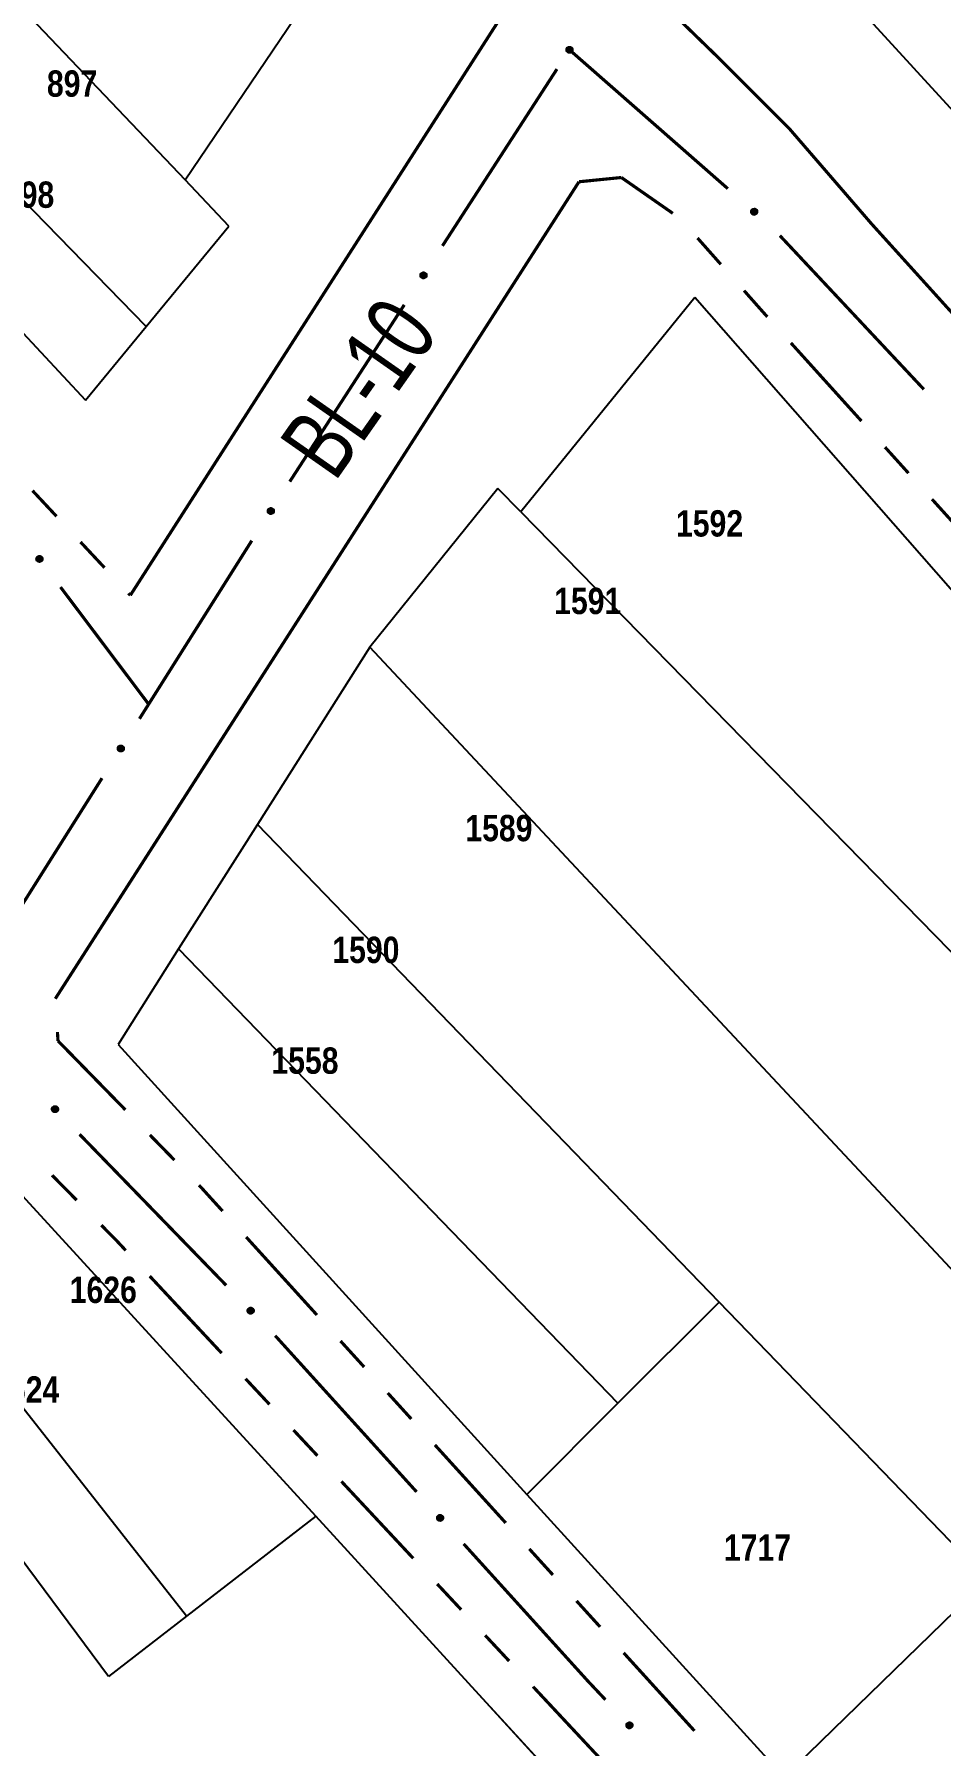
# Model space of a CAD drawing. Extents: x 201549 to 203722, y 4857623 to 4859778.
# Drawn here: x 202990.4 to 203042.1, y 4858738.3 to 4858835.8 of the extents above; entities that cross this region are included whole.
import ezdxf
from ezdxf.enums import TextEntityAlignment as Align

# ---------------------------------------------------------------- set-up
doc = ezdxf.new("R2010")
doc.units = 0
doc.header["$LTSCALE"] = 1.5
doc.header["$MEASUREMENT"] = 0
for name, color, linetype in [('CD-MALHA-LOTES', 40, 'CONTINUOUS'), ('RU-QUADRAS', 6, 'CONTINUOUS'), ('SV-EIXO-ROD-ESTR', 7, 'CONTINUOUS'), ('SV-EIXO-RUA-N-PAV', 6, 'CONTINUOUS'), ('SV-EST-MUNIC-PAV', 20, 'CONTINUOUS'), ('SV-RUA-NAO-PAV-S-GUIA-C-GUIA', 7, 'CONTINUOUS'), ('SV-TXT-MUNIC-PAV', 20, 'CONTINUOUS'), ('Th_NmrPort', 1, 'CONTINUOUS')]:
    doc.layers.add(name, color=color, linetype=linetype)
doc.styles.add('ARIAL', font='ARIAL.TTF')
doc.styles.get("Standard").update_dxf_attribs({"font": 'swisscbo.ttf'})

msp = doc.modelspace()

# ---------------------------------------------------------------- linework, layer by layer
at = {"layer": 'CD-MALHA-LOTES', "linetype": 'Continuous'}
for p, q in [((202968.87, 4858859.19), (202999.02, 4858827.48)), ((202996.8, 4858819.12), (202963.65, 4858853.08)), ((202960.82, 4858849.78), (202993.35, 4858814.93)), ((203033.12, 4858841.95), (203065.63, 4858806.41)), ((202999.02, 4858827.48), (203006.42, 4858838.41)), ((203001.52, 4858824.85), (202999.02, 4858827.48)), ((202996.8, 4858819.12), (203001.52, 4858824.85)), ((203028.07, 4858820.77), (203018.14, 4858808.57)), ((203073.97, 4858768.45), (203028.07, 4858820.77)), ((202993.35, 4858814.93), (202996.8, 4858819.12)), ((203016.84, 4858809.9), (203009.54, 4858800.86)), ((203018.14, 4858808.57), (203016.84, 4858809.9)), ((203018.14, 4858808.57), (203065.58, 4858760.04)), ((203009.54, 4858800.86), (203003.14, 4858790.75)), ((203056.28, 4858750.85), (203009.54, 4858800.86)), ((203003.14, 4858790.75), (202998.65, 4858783.66)), ((203029.45, 4858763.53), (203003.14, 4858790.75)), ((202998.65, 4858783.66), (202995.2, 4858778.22)), ((202998.65, 4858783.66), (203023.68, 4858757.77)), ((202995.2, 4858778.22), (203018.49, 4858752.58)), ((203006.46, 4858751.34), (202988.52, 4858770.94)), ((202999.1, 4858745.65), (202984.41, 4858764.34)), ((203029.45, 4858763.53), (203023.68, 4858757.77)), ((203044.71, 4858747.73), (203029.45, 4858763.53)), ((202994.65, 4858742.21), (202981.58, 4858759.8)), ((203023.68, 4858757.77), (203018.49, 4858752.58)), ((203018.49, 4858752.58), (203033.15, 4858736.46)), ((203006.46, 4858751.34), (202999.1, 4858745.65)), ((203040.24, 4858714.42), (203006.46, 4858751.34)), ((203044.71, 4858747.73), (203033.15, 4858736.46)), ((202999.1, 4858745.65), (202994.65, 4858742.21))]:
    msp.add_line(p, q, dxfattribs=at)
at = {"layer": 'RU-QUADRAS', "linetype": 'Continuous'}
for points in [[(202865.2, 4858952.68, 0.01, 0.01, 0), (202897.31, 4859005.18, 0.01, 0.01, 0), (202918.87, 4858982.46, 0.01, 0.01, 0), (202918.58, 4858982, 0.01, 0.01, 0), (202978.17, 4858917.52, 0.01, 0.01, 0), (202997.1, 4858897.59, 0.01, 0.01, 0), (203023.2, 4858866.63, 0.01, 0.01, 0), (203019.45, 4858856.83, 0.01, 0.01, 0), (203020.58, 4858855.71, 0.01, 0.01, 0), (203013.28, 4858846.09, 0.01, 0.01, 0), (203012.28, 4858847.08, 0.01, 0.01, 0), (202999.02, 4858827.48, 0.01, 0.01, 0), (203001.52, 4858824.85, 0.01, 0.01, 0), (202993.35, 4858814.93, 0.01, 0.01, 0), (202920.46, 4858893.31, 0.01, 0.01, 0), (202894.39, 4858919.41, 0.01, 0.01, 0)], [(203033.12, 4858841.95, 0.01, 0.01, 0), (203038.28, 4858846.76, 0.01, 0.01, 0), (203039.57, 4858845.04, 0.01, 0.01, 0), (203070.39, 4858898.41, 0.01, 0.01, -0.003697203), (203189.65, 4858769.36, 0.01, 0.01, 0), (203242.32, 4858708.48, 0.01, 0.01, 0), (203194.88, 4858664.31, 0.01, 0.01, -0.006684256), (203115.44, 4858751.95, 0.01, 0.01, 0)], [(202995.2, 4858778.22, 0.01, 0.01, 0), (203009.53, 4858800.84, 0.01, 0.01, 0), (203016.84, 4858809.9, 0.01, 0.01, 0), (203018.14, 4858808.57, 0.01, 0.01, 0), (203028.07, 4858820.77, 0.01, 0.01, 0), (203073.97, 4858768.45, 0.01, 0.01, 0), (203180.67, 4858651.67, 0.01, 0.01, 0), (203142.59, 4858618.71, 0.01, 0.01, 0), (203122.4, 4858639.18, 0.01, 0.01, 0), (203072.69, 4858692.94, 0.01, 0.01, 0)], [(202959.95, 4858725.1, 0.01, 0.01, 0), (202988.52, 4858770.94, 0.01, 0.01, 0), (203073.53, 4858678.25, 0.01, 0.01, 0), (203134.65, 4858609.78, 0.01, 0.01, 0), (203096.96, 4858576.87, 0.01, 0.01, 0), (203018.75, 4858660.1, 0.01, 0.01, 0)]]:
    msp.add_lwpolyline(points, format="xyseb", close=True, dxfattribs=at)
at = {"layer": 'SV-EIXO-ROD-ESTR'}
for points in [[(203021.088337, 4858834.951787), (203021.099243, 4858834.90411), (203021.098866, 4858834.860904), (203021.08818, 4858834.824958), (203021.070455, 4858834.795657), (203021.048944, 4858834.767722), (203021.021043, 4858834.744342), (203020.984329, 4858834.725253), (203020.936579, 4858834.713978), (203020.892344, 4858834.717273), (203020.856543, 4858834.725864), (203020.824924, 4858834.742587), (203020.798137, 4858834.763938), (203020.77481, 4858834.793723), (203020.755828, 4858834.831119), (203020.745653, 4858834.879407), (203020.746312, 4858834.921763), (203020.757561, 4858834.95626), (203020.774576, 4858834.987941), (203020.796878, 4858835.016197), (203020.824398, 4858835.038989), (203020.862084, 4858835.058032), (203020.909878, 4858835.067444), (203020.95213, 4858835.067269), (203020.986776, 4858835.056507), (203021.017589, 4858835.039054), (203021.045869, 4858835.01782), (203021.070539, 4858834.990752), (203021.088337, 4858834.951787)], [(203012.76532, 4858822.10007), (203012.776226, 4858822.052393), (203012.775849, 4858822.009186), (203012.765163, 4858821.973241), (203012.747438, 4858821.943939), (203012.725927, 4858821.916004), (203012.698026, 4858821.892625), (203012.661312, 4858821.873535), (203012.613562, 4858821.86226), (203012.569327, 4858821.865555), (203012.533526, 4858821.874146), (203012.501907, 4858821.89087), (203012.47512, 4858821.912221), (203012.451793, 4858821.942006), (203012.432811, 4858821.979401), (203012.422635, 4858822.02769), (203012.423295, 4858822.070045), (203012.434544, 4858822.104542), (203012.451559, 4858822.136223), (203012.473861, 4858822.164479), (203012.501381, 4858822.187271), (203012.539067, 4858822.206315), (203012.586861, 4858822.215727), (203012.629113, 4858822.215551), (203012.663759, 4858822.204789), (203012.694572, 4858822.187336), (203012.722852, 4858822.166102), (203012.747521, 4858822.139034), (203012.76532, 4858822.10007)], [(203004.067997, 4858808.67038), (203004.078903, 4858808.622703), (203004.078526, 4858808.579497), (203004.06784, 4858808.543551), (203004.050115, 4858808.514249), (203004.028604, 4858808.486314), (203004.000703, 4858808.462935), (203003.963989, 4858808.443845), (203003.916239, 4858808.43257), (203003.872004, 4858808.435865), (203003.836203, 4858808.444456), (203003.804584, 4858808.46118), (203003.777797, 4858808.482531), (203003.75447, 4858808.512316), (203003.735488, 4858808.549711), (203003.725312, 4858808.598), (203003.725972, 4858808.640355), (203003.737221, 4858808.674852), (203003.754236, 4858808.706533), (203003.776538, 4858808.734789), (203003.804058, 4858808.757581), (203003.841744, 4858808.776625), (203003.889538, 4858808.786037), (203003.93179, 4858808.785861), (203003.966436, 4858808.775099), (203003.997249, 4858808.757646), (203004.025529, 4858808.736412), (203004.050198, 4858808.709344), (203004.067997, 4858808.67038)], [(202995.523203, 4858795.144819), (202995.534689, 4858795.097278), (202995.53484, 4858795.054071), (202995.524593, 4858795.017997), (202995.507227, 4858794.988481), (202995.486059, 4858794.960286), (202995.458445, 4858794.936568), (202995.421966, 4858794.917032), (202995.374358, 4858794.905175), (202995.330086, 4858794.90793), (202995.294182, 4858794.916084), (202995.262362, 4858794.93242), (202995.235316, 4858794.953443), (202995.211628, 4858794.982941), (202995.192191, 4858795.020102), (202995.181427, 4858795.068263), (202995.18157, 4858795.110624), (202995.192397, 4858795.145255), (202995.209024, 4858795.177141), (202995.230979, 4858795.205667), (202995.258219, 4858795.228793), (202995.29567, 4858795.248295), (202995.343346, 4858795.25829), (202995.385597, 4858795.25863), (202995.420371, 4858795.248291), (202995.451395, 4858795.231216), (202995.479933, 4858795.210328), (202995.50493, 4858795.183563), (202995.523203, 4858795.144819)]]:
    msp.add_lwpolyline(points, close=True, dxfattribs=at)
for points in [[(203020.824398, 4858835.038989), (203020.745653, 4858834.879407)], [(203020.796878, 4858835.016197), (203020.746312, 4858834.921763)], [(203020.808812, 4858835.023604), (203020.749059, 4858834.906236)], [(203020.842245, 4858835.042595), (203020.754568, 4858834.862027)], [(203020.862084, 4858835.058032), (203020.755828, 4858834.831119)], [(203020.885178, 4858835.058684), (203020.766545, 4858834.815254)], [(203020.909878, 4858835.067444), (203020.77481, 4858834.793723)], [(203020.928984, 4858835.066079), (203020.788164, 4858834.783371)], [(203020.95213, 4858835.067269), (203020.798137, 4858834.763938)], [(203020.966921, 4858835.059393), (203020.81275, 4858834.756069)], [(203020.986776, 4858835.056507), (203020.824924, 4858834.742587)], [(203021.000408, 4858835.045835), (203020.839496, 4858834.737122)], [(203021.017589, 4858835.039054), (203020.856543, 4858834.725864)], [(203021.03059, 4858835.024662), (203020.878644, 4858834.724774)], [(203021.045869, 4858835.01782), (203020.892344, 4858834.717273)], [(203021.055514, 4858835.000393), (203020.917323, 4858834.719233)], [(203021.070539, 4858834.990752), (203020.936579, 4858834.713978)], [(203021.077472, 4858834.971541), (203020.960791, 4858834.723596)], [(203021.088337, 4858834.951787), (203020.984329, 4858834.725253)], [(203021.093222, 4858834.925576), (203021.006353, 4858834.741234)], [(203021.099243, 4858834.90411), (203021.021043, 4858834.744342)], [(203021.099134, 4858834.87948), (203021.038978, 4858834.763999)], [(203021.098866, 4858834.860904), (203021.048944, 4858834.767722)], [(203012.501381, 4858822.187271), (203012.422635, 4858822.02769)], [(203012.473861, 4858822.164479), (203012.423295, 4858822.070045)], [(203012.485795, 4858822.171887), (203012.426042, 4858822.054519)], [(203012.519228, 4858822.190877), (203012.431551, 4858822.010309)], [(203012.539067, 4858822.206315), (203012.432811, 4858821.979401)], [(203012.562161, 4858822.206966), (203012.443527, 4858821.963537)], [(203012.586861, 4858822.215727), (203012.451793, 4858821.942006)], [(203012.605966, 4858822.214362), (203012.465147, 4858821.931653)], [(203012.629113, 4858822.215551), (203012.47512, 4858821.912221)], [(203012.643904, 4858822.207675), (203012.489733, 4858821.904351)], [(203012.663759, 4858822.204789), (203012.501907, 4858821.89087)], [(203012.677391, 4858822.194117), (203012.516479, 4858821.885404)], [(203012.694572, 4858822.187336), (203012.533526, 4858821.874146)], [(203012.707573, 4858822.172945), (203012.555627, 4858821.873057)], [(203012.722852, 4858822.166102), (203012.569327, 4858821.865555)], [(203012.732497, 4858822.148675), (203012.594306, 4858821.867515)], [(203012.747521, 4858822.139034), (203012.613562, 4858821.86226)], [(203012.754454, 4858822.119824), (203012.637774, 4858821.871878)], [(203012.76532, 4858822.10007), (203012.661312, 4858821.873535)], [(203012.770205, 4858822.073858), (203012.683336, 4858821.889516)], [(203012.776226, 4858822.052393), (203012.698026, 4858821.892625)], [(203012.776117, 4858822.027762), (203012.715961, 4858821.912281)], [(203012.775849, 4858822.009186), (203012.725927, 4858821.916004)], [(203003.804058, 4858808.757581), (203003.725312, 4858808.598)], [(203003.776538, 4858808.734789), (203003.725972, 4858808.640355)], [(203003.788472, 4858808.742197), (203003.728719, 4858808.624829)], [(203003.821905, 4858808.761187), (203003.734228, 4858808.580619)], [(203003.841744, 4858808.776625), (203003.735488, 4858808.549711)], [(203003.864838, 4858808.777276), (203003.746204, 4858808.533847)], [(203003.889538, 4858808.786037), (203003.75447, 4858808.512316)], [(203003.908643, 4858808.784672), (203003.767824, 4858808.501963)], [(203003.93179, 4858808.785861), (203003.777797, 4858808.482531)], [(203003.946581, 4858808.777985), (203003.79241, 4858808.474661)], [(203003.966436, 4858808.775099), (203003.804584, 4858808.46118)], [(203003.980068, 4858808.764427), (203003.819156, 4858808.455714)], [(203003.997249, 4858808.757646), (203003.836203, 4858808.444456)], [(203004.01025, 4858808.743255), (203003.858304, 4858808.443367)], [(203004.025529, 4858808.736412), (203003.872004, 4858808.435865)], [(203004.035174, 4858808.718985), (203003.896983, 4858808.437825)], [(203004.050198, 4858808.709344), (203003.916239, 4858808.43257)], [(203004.057131, 4858808.690134), (203003.940451, 4858808.442188)], [(203004.067997, 4858808.67038), (203003.963989, 4858808.443845)], [(203004.072882, 4858808.644168), (203003.986013, 4858808.459826)], [(203004.078903, 4858808.622703), (203004.000703, 4858808.462935)], [(203004.078794, 4858808.598072), (203004.018638, 4858808.482591)], [(203004.078526, 4858808.579497), (203004.028604, 4858808.486314)], [(202995.258219, 4858795.228793), (202995.181427, 4858795.068263)], [(202995.230979, 4858795.205667), (202995.18157, 4858795.110624)], [(202995.242823, 4858795.21322), (202995.184506, 4858795.095132)], [(202995.276021, 4858795.232617), (202995.190554, 4858795.050993)], [(202995.29567, 4858795.248295), (202995.192191, 4858795.020102)], [(202995.318754, 4858795.249229), (202995.2031, 4858795.00437)], [(202995.343346, 4858795.25829), (202995.211628, 4858794.982941)], [(202995.362467, 4858795.257158), (202995.225107, 4858794.972752)], [(202995.385597, 4858795.25863), (202995.235316, 4858794.953443)], [(202995.400483, 4858795.250935), (202995.250024, 4858794.945752)], [(202995.420371, 4858795.248291), (202995.262362, 4858794.93242)], [(202995.434133, 4858795.237786), (202995.276999, 4858794.927133)], [(202995.451395, 4858795.231216), (202995.294182, 4858794.916084)], [(202995.464571, 4858795.216984), (202995.316295, 4858794.915264)], [(202995.479933, 4858795.210328), (202995.330086, 4858794.90793)], [(202995.489789, 4858795.19302), (202995.355039, 4858794.910195)], [(202995.50493, 4858795.183563), (202995.374358, 4858794.905175)], [(202995.512097, 4858795.164439), (202995.39845, 4858794.915088)], [(202995.523203, 4858795.144819), (202995.421966, 4858794.917032)], [(202995.528408, 4858795.118669), (202995.443794, 4858794.933281)], [(202995.534689, 4858795.097278), (202995.458445, 4858794.936568)], [(202995.534882, 4858795.072648), (202995.476139, 4858794.956442)], [(202995.53484, 4858795.054071), (202995.486059, 4858794.960286)]]:
    msp.add_lwpolyline(points, dxfattribs=at)
at = {"layer": 'SV-EIXO-ROD-ESTR', "const_width": 0.18}
for points in [[(203020.204979, 4858833.790287), (203013.681987, 4858823.71802)], [(203011.507656, 4858820.360597), (203004.984664, 4858810.28833)], [(203002.819671, 4858806.92494), (202996.953361, 4858797.619759)], [(202996.943758, 4858797.604526), (202996.42006, 4858796.773833)], [(202996.953361, 4858797.619759), (202996.943758, 4858797.604526)], [(202994.286856, 4858793.390131), (202988.420546, 4858784.084949)]]:
    msp.add_lwpolyline(points, dxfattribs=at)
at = {"layer": 'SV-EIXO-RUA-N-PAV', "const_width": 0.18}
for points in [[(203020.917838, 4858834.891026), (203029.940178, 4858826.979175)], [(203032.908656, 4858824.301627), (203041.111323, 4858815.542846)], [(202991.922062, 4858804.278382), (202996.732051, 4858797.885886)], [(202996.732051, 4858797.885886), (202996.943758, 4858797.604526)], [(203001.363557, 4858764.488725), (202993.005853, 4858773.099693)], [(203004.276775, 4858761.487227), (203004.149459, 4858761.618402)], [(203004.825212, 4858760.881396), (203004.276775, 4858761.487227)], [(203012.207506, 4858752.726537), (203004.825212, 4858760.881396)], [(203021.956841, 4858741.956922), (203014.891976, 4858749.761133)], [(203022.280956, 4858741.612444), (203021.956841, 4858741.956922)], [(203022.966209, 4858740.884139), (203022.280956, 4858741.612444)]]:
    msp.add_lwpolyline(points, dxfattribs=at)
at = {"layer": 'SV-EIXO-RUA-N-PAV'}
for points in [[(203031.408452, 4858825.83803), (203031.457205, 4858825.841922), (203031.499902, 4858825.835297), (203031.533923, 4858825.819522), (203031.560352, 4858825.797743), (203031.58488, 4858825.772416), (203031.603976, 4858825.741426), (203031.617551, 4858825.702336), (203031.621798, 4858825.653457), (203031.612137, 4858825.610164), (203031.598456, 4858825.575983), (203031.577332, 4858825.547117), (203031.55233, 4858825.523701), (203031.519483, 4858825.50493), (203031.479734, 4858825.491559), (203031.430481, 4858825.488478), (203031.388667, 4858825.49526), (203031.356161, 4858825.511383), (203031.327276, 4858825.532802), (203031.302545, 4858825.558959), (203031.283975, 4858825.589487), (203031.270585, 4858825.629532), (203031.268188, 4858825.678185), (203031.274476, 4858825.719967), (203031.290138, 4858825.752691), (203031.311866, 4858825.780654), (203031.336969, 4858825.805564), (203031.367322, 4858825.826057), (203031.408452, 4858825.83803)], [(202990.721138, 4858806.057501), (202990.769657, 4858806.051347), (202990.810099, 4858806.036136), (202990.840178, 4858806.013741), (202990.861598, 4858805.98702), (202990.880432, 4858805.957216), (202990.892792, 4858805.922977), (202990.898092, 4858805.881937), (202990.89226, 4858805.833222), (202990.873955, 4858805.792817), (202990.853577, 4858805.762154), (202990.827, 4858805.738214), (202990.79774, 4858805.720402), (202990.76175, 4858805.70874), (202990.720108, 4858805.703775), (202990.671265, 4858805.710825), (202990.631719, 4858805.726009), (202990.603194, 4858805.748434), (202990.579296, 4858805.775305), (202990.560432, 4858805.805964), (202990.548494, 4858805.839643), (202990.54357, 4858805.88158), (202990.551167, 4858805.929695), (202990.565861, 4858805.96931), (202990.58788, 4858805.998143), (202990.614864, 4858806.021075), (202990.644528, 4858806.040329), (202990.678429, 4858806.054186), (202990.721138, 4858806.057501)], [(202991.63398, 4858774.355084), (202991.585072, 4858774.355121), (202991.543045, 4858774.365153), (202991.510401, 4858774.38361), (202991.485807, 4858774.407442), (202991.463393, 4858774.434656), (202991.446847, 4858774.46708), (202991.436456, 4858774.507135), (202991.436148, 4858774.556197), (202991.449256, 4858774.598574), (202991.465638, 4858774.631546), (202991.489012, 4858774.658622), (202991.515814, 4858774.679953), (202991.550063, 4858774.696026), (202991.590757, 4858774.70616), (202991.640098, 4858774.705275), (202991.681233, 4858774.695157), (202991.712339, 4858774.676476), (202991.73941, 4858774.652805), (202991.761961, 4858774.624747), (202991.778018, 4858774.592825), (202991.788148, 4858774.551834), (202991.78663, 4858774.503146), (202991.777006, 4858774.462004), (202991.758766, 4858774.430644), (202991.734863, 4858774.404517), (202991.70784, 4858774.381703), (202991.675939, 4858774.363714), (202991.63398, 4858774.355084)], [(203002.777586, 4858762.873793), (203002.728678, 4858762.873829), (203002.686651, 4858762.883862), (203002.654007, 4858762.902319), (203002.629413, 4858762.926151), (203002.606999, 4858762.953365), (203002.590453, 4858762.985789), (203002.580062, 4858763.025844), (203002.579754, 4858763.074906), (203002.592862, 4858763.117283), (203002.609244, 4858763.150255), (203002.632618, 4858763.17733), (203002.65942, 4858763.198662), (203002.693669, 4858763.214735), (203002.734363, 4858763.224869), (203002.783704, 4858763.223984), (203002.824838, 4858763.213866), (203002.855945, 4858763.195184), (203002.883016, 4858763.171514), (203002.905567, 4858763.143456), (203002.921624, 4858763.111534), (203002.931754, 4858763.070543), (203002.930236, 4858763.021855), (203002.920612, 4858762.980713), (203002.902372, 4858762.949353), (203002.878469, 4858762.923225), (203002.851446, 4858762.900412), (203002.819545, 4858762.882423), (203002.777586, 4858762.873793)], [(203013.564559, 4858751.06344), (203013.515682, 4858751.065177), (203013.474029, 4858751.076664), (203013.442046, 4858751.096244), (203013.418295, 4858751.120916), (203013.39684, 4858751.148893), (203013.381432, 4858751.181872), (203013.372438, 4858751.222264), (203013.373836, 4858751.271307), (203013.388408, 4858751.313203), (203013.405926, 4858751.345585), (203013.430227, 4858751.371833), (203013.457754, 4858751.39222), (203013.492541, 4858751.407093), (203013.533562, 4858751.415807), (203013.582843, 4858751.413208), (203013.623601, 4858751.401666), (203013.654039, 4858751.381915), (203013.680272, 4858751.357318), (203013.701833, 4858751.328493), (203013.716772, 4858751.296033), (203013.725472, 4858751.254714), (203013.722262, 4858751.206108), (203013.711214, 4858751.165326), (203013.691896, 4858751.134618), (203013.667099, 4858751.109337), (203013.639299, 4858751.087477), (203013.606793, 4858751.070608), (203013.564559, 4858751.06344)], [(203024.355, 4858739.247452), (203024.306098, 4858739.248248), (203024.264232, 4858739.258932), (203024.231878, 4858739.277893), (203024.207657, 4858739.302103), (203024.185668, 4858739.329663), (203024.169628, 4858739.36234), (203024.159859, 4858739.402551), (203024.160313, 4858739.451611), (203024.174077, 4858739.49378), (203024.190969, 4858739.526494), (203024.21476, 4858739.553203), (203024.241891, 4858739.574116), (203024.276384, 4858739.589655), (203024.317231, 4858739.599157), (203024.366553, 4858739.597506), (203024.407525, 4858739.586751), (203024.438337, 4858739.567589), (203024.465038, 4858739.543501), (203024.48715, 4858739.515096), (203024.50271, 4858739.482929), (203024.512203, 4858739.441785), (203024.509929, 4858739.393127), (203024.499668, 4858739.352139), (203024.480944, 4858739.321066), (203024.456637, 4858739.295313), (203024.429264, 4858739.272921), (203024.397087, 4858739.25543), (203024.355, 4858739.247452)]]:
    msp.add_lwpolyline(points, close=True, dxfattribs=at)
for points in [[(203031.268188, 4858825.678185), (203031.519483, 4858825.50493)], [(203031.270585, 4858825.629532), (203031.479734, 4858825.491559)], [(203031.272303, 4858825.696892), (203031.531659, 4858825.516645)], [(203031.273282, 4858825.652477), (203031.496982, 4858825.499867)], [(203031.274476, 4858825.719967), (203031.55233, 4858825.523701)], [(203031.282989, 4858825.607668), (203031.448969, 4858825.494785)], [(203031.283975, 4858825.589487), (203031.430481, 4858825.488478)], [(203031.284409, 4858825.733463), (203031.562231, 4858825.537022)], [(203031.290138, 4858825.752691), (203031.577332, 4858825.547117)], [(203031.296942, 4858825.571839), (203031.404428, 4858825.495732)], [(203031.302545, 4858825.558959), (203031.388667, 4858825.49526)], [(203031.302671, 4858825.764635), (203031.584849, 4858825.560744)], [(203031.311866, 4858825.780654), (203031.598456, 4858825.575983)], [(203031.327987, 4858825.791436), (203031.602732, 4858825.597694)], [(203031.336969, 4858825.805564), (203031.612137, 4858825.610164)], [(203031.355608, 4858825.812586), (203031.613812, 4858825.635164)], [(203031.367322, 4858825.826057), (203031.621798, 4858825.653457)], [(203031.387333, 4858825.830137), (203031.615785, 4858825.678805)], [(203031.408452, 4858825.83803), (203031.617551, 4858825.702336)], [(203031.435094, 4858825.839071), (203031.604925, 4858825.72644)], [(203031.457205, 4858825.841922), (203031.603976, 4858825.741426)], [(203031.481561, 4858825.83825), (203031.587121, 4858825.762016)], [(203031.499902, 4858825.835297), (203031.58488, 4858825.772416)], [(202990.5509, 4858805.903489), (202990.73869, 4858805.708382)], [(202990.551167, 4858805.929695), (202990.76175, 4858805.70874)], [(202990.559019, 4858805.947166), (202990.776063, 4858805.71772)], [(202990.565861, 4858805.96931), (202990.79774, 4858805.720402)], [(202990.578343, 4858805.980491), (202990.810155, 4858805.731418)], [(202990.58788, 4858805.998143), (202990.827, 4858805.738214)], [(202990.602589, 4858806.007274), (202990.837144, 4858805.750018)], [(202990.614864, 4858806.021075), (202990.853577, 4858805.762154)], [(202990.632849, 4858806.028335), (202990.8622, 4858805.782533)], [(202990.644528, 4858806.040329), (202990.873955, 4858805.792817)], [(202990.66421, 4858806.043393), (202990.880704, 4858805.816947)], [(202990.678429, 4858806.054186), (202990.89226, 4858805.833222)], [(202990.698852, 4858806.054091), (202990.891554, 4858805.859265)], [(202990.721138, 4858806.057501), (202990.898092, 4858805.881937)], [(202990.74743, 4858806.053075), (202990.890659, 4858805.908113)], [(202990.769657, 4858806.051347), (202990.892792, 4858805.922977)], [(202990.792749, 4858806.042775), (202990.880501, 4858805.946577)], [(202990.810099, 4858806.036136), (202990.880432, 4858805.957216)], [(202990.54357, 4858805.88158), (202990.720108, 4858805.703775)], [(202990.548494, 4858805.839643), (202990.671265, 4858805.710825)], [(202990.551244, 4858805.857642), (202990.690651, 4858805.71322)], [(202990.55758, 4858805.819718), (202990.647244, 4858805.723249)], [(202990.560432, 4858805.805964), (202990.631719, 4858805.726009)], [(202991.781025, 4858774.48483), (202991.536985, 4858774.685326)], [(202991.78663, 4858774.503146), (202991.550063, 4858774.696026)], [(202991.783617, 4858774.52918), (202991.572897, 4858774.699265)], [(202991.788148, 4858774.551834), (202991.590757, 4858774.70616)], [(202991.777541, 4858774.574624), (202991.621164, 4858774.700474)], [(202991.778018, 4858774.592825), (202991.640098, 4858774.705275)], [(202991.766511, 4858774.611458), (202991.665485, 4858774.695953)], [(202991.761961, 4858774.624747), (202991.681233, 4858774.695157)], [(202991.675939, 4858774.363714), (202991.436148, 4858774.556197)], [(202991.63398, 4858774.355084), (202991.436456, 4858774.507135)], [(202991.655665, 4858774.361255), (202991.440106, 4858774.530447)], [(202991.688697, 4858774.376201), (202991.445578, 4858774.573789)], [(202991.585072, 4858774.355121), (202991.446847, 4858774.46708)], [(202991.60734, 4858774.356186), (202991.447105, 4858774.482094)], [(202991.70784, 4858774.381703), (202991.449256, 4858774.598574)], [(202991.717927, 4858774.395064), (202991.459632, 4858774.610248)], [(202991.56109, 4858774.360736), (202991.461993, 4858774.445203)], [(202991.543045, 4858774.365153), (202991.463393, 4858774.434656)], [(202991.734863, 4858774.404517), (202991.465638, 4858774.631546)], [(202991.745315, 4858774.419745), (202991.480425, 4858774.645642)], [(202991.758766, 4858774.430644), (202991.489012, 4858774.658622)], [(202991.766021, 4858774.44935), (202991.504875, 4858774.667471)], [(202991.777006, 4858774.462004), (202991.515814, 4858774.679953)], [(203002.819545, 4858762.882423), (203002.579754, 4858763.074906)], [(203002.777586, 4858762.873793), (203002.580062, 4858763.025844)], [(203002.799271, 4858762.879964), (203002.583712, 4858763.049156)], [(203002.832303, 4858762.89491), (203002.589184, 4858763.092498)], [(203002.728678, 4858762.873829), (203002.590453, 4858762.985789)], [(203002.750946, 4858762.874895), (203002.590711, 4858763.000803)], [(203002.851446, 4858762.900412), (203002.592862, 4858763.117283)], [(203002.861533, 4858762.913773), (203002.603238, 4858763.128957)], [(203002.878469, 4858762.923225), (203002.609244, 4858763.150255)], [(203002.888921, 4858762.938454), (203002.624031, 4858763.164351)], [(203002.902372, 4858762.949353), (203002.632618, 4858763.17733)], [(203002.909627, 4858762.968059), (203002.648481, 4858763.18618)], [(203002.920612, 4858762.980713), (203002.65942, 4858763.198662)], [(203002.924631, 4858763.003539), (203002.680591, 4858763.204035)], [(203002.930236, 4858763.021855), (203002.693669, 4858763.214735)], [(203002.927223, 4858763.047889), (203002.716503, 4858763.217974)], [(203002.931754, 4858763.070543), (203002.734363, 4858763.224869)], [(203002.921146, 4858763.093333), (203002.76477, 4858763.219183)], [(203002.921624, 4858763.111534), (203002.783704, 4858763.223984)], [(203002.910117, 4858763.130167), (203002.809091, 4858763.214662)], [(203002.905567, 4858763.143456), (203002.824838, 4858763.213866)], [(203002.704696, 4858762.879445), (203002.605599, 4858762.963912)], [(203002.686651, 4858762.883862), (203002.606999, 4858762.953365)], [(203013.619976, 4858751.082644), (203013.383871, 4858751.288561)], [(203013.639299, 4858751.087477), (203013.388408, 4858751.313203)], [(203013.649845, 4858751.10048), (203013.399184, 4858751.324509)], [(203013.667099, 4858751.109337), (203013.405926, 4858751.345585)], [(203013.678074, 4858751.124193), (203013.421194, 4858751.359159)], [(203013.691896, 4858751.134618), (203013.430227, 4858751.371833)], [(203013.699796, 4858751.153061), (203013.446388, 4858751.380126)], [(203013.711214, 4858751.165326), (203013.457754, 4858751.39222)], [(203013.716024, 4858751.187998), (203013.479099, 4858751.396854)], [(203013.722262, 4858751.206108), (203013.492541, 4858751.407093)], [(203013.720156, 4858751.232231), (203013.515474, 4858751.409536)], [(203013.725472, 4858751.254714), (203013.533562, 4858751.415807)], [(203013.715662, 4858751.277859), (203013.563753, 4858751.409068)], [(203013.716772, 4858751.296033), (203013.582843, 4858751.413208)], [(203013.705919, 4858751.315054), (203013.607891, 4858751.403009)], [(203013.701833, 4858751.328493), (203013.623601, 4858751.401666)], [(203013.564559, 4858751.06344), (203013.372438, 4858751.222264)], [(203013.606793, 4858751.070608), (203013.373836, 4858751.271307)], [(203013.586445, 4858751.068854), (203013.376897, 4858751.245435)], [(203013.515682, 4858751.065177), (203013.381432, 4858751.181872)], [(203013.537974, 4858751.065468), (203013.38221, 4858751.196868)], [(203013.491909, 4858751.071623), (203013.395808, 4858751.159482)], [(203013.474029, 4858751.076664), (203013.39684, 4858751.148893)], [(203024.504041, 4858739.3749), (203024.263142, 4858739.57916)], [(203024.509929, 4858739.393127), (203024.276384, 4858739.589655)], [(203024.507321, 4858739.419204), (203024.299266, 4858739.59254)], [(203024.512203, 4858739.441785), (203024.317231, 4858739.599157)], [(203024.50195, 4858739.464737), (203024.347546, 4858739.593)], [(203024.50271, 4858739.482929), (203024.366553, 4858739.597506)], [(203024.491494, 4858739.501738), (203024.391792, 4858739.587791)], [(203024.48715, 4858739.515096), (203024.407525, 4858739.586751)], [(203024.355, 4858739.247452), (203024.159859, 4858739.402551)], [(203024.397087, 4858739.25543), (203024.160313, 4858739.451611)], [(203024.376777, 4858739.253286), (203024.163871, 4858739.425803)], [(203024.306098, 4858739.248248), (203024.169628, 4858739.36234)], [(203024.410037, 4858739.267718), (203024.170015, 4858739.469055)], [(203024.32838, 4858739.248968), (203024.170118, 4858739.377348)], [(203024.429264, 4858739.272921), (203024.174077, 4858739.49378)], [(203024.282206, 4858739.254235), (203024.184432, 4858739.34023)], [(203024.439557, 4858739.286125), (203024.184633, 4858739.505292)], [(203024.264232, 4858739.258932), (203024.185668, 4858739.329663)], [(203024.456637, 4858739.295313), (203024.190969, 4858739.526494)], [(203024.467324, 4858739.310377), (203024.205973, 4858739.540358)], [(203024.480944, 4858739.321066), (203024.21476, 4858739.553203)], [(203024.488488, 4858739.339657), (203024.230759, 4858739.561806)], [(203024.499668, 4858739.352139), (203024.241891, 4858739.574116)]]:
    msp.add_lwpolyline(points, dxfattribs=at)
at = {"layer": 'SV-EST-MUNIC-PAV', "const_width": 0.18}
for points in [[(202995.900196, 4858803.808101), (203030.557849, 4858857.878514), (203033.258546, 4858862.255933)], [(202991.625374, 4858780.823708), (203021.46103, 4858827.371182)]]:
    msp.add_lwpolyline(points, dxfattribs=at)
at = {"layer": 'SV-RUA-NAO-PAV-S-GUIA-C-GUIA', "const_width": 0.18}
for points in [[(203027.309278, 4858836.474227), (203029.474227, 4858834.371134), (203033.43299, 4858830.412371), (203038.134021, 4858824.969072), (203066.092784, 4858794.041237), (203103.490943, 4858752.177429), (203136.030618, 4858716.181223), (203186.133798, 4858661.953641), (203191.536082, 4858656.721649), (203221.060371, 4858684.214174), (203247.453608, 4858708.43299), (203188.984159, 4858773.58793), (203131.085062, 4858836.021547), (203095.075048, 4858875.819231), (203066.463918, 4858903.773196)], [(203021.46103, 4858827.371182), (203023.45098, 4858827.57143)], [(203023.45098, 4858827.57143), (203023.876219, 4858827.61422)], [(203023.876219, 4858827.61422), (203026.807761, 4858825.572253)], [(203028.215035, 4858824.166479), (203029.540286, 4858822.668577)], [(203030.865537, 4858821.170675), (203031.528162, 4858820.421724)], [(203031.528162, 4858820.421724), (203031.955525, 4858819.938685)], [(203031.955525, 4858819.938685), (203032.193448, 4858819.675151)], [(203033.533687, 4858818.190644), (203037.554403, 4858813.737124)], [(203038.894642, 4858812.252617), (203040.23488, 4858810.768111)], [(202990.328451, 4858809.77026), (202991.694012, 4858808.309013)], [(203041.575119, 4858809.283604), (203042.915358, 4858807.799097)], [(202993.059573, 4858806.847767), (202994.425135, 4858805.38652)], [(202995.790696, 4858803.925273), (202995.900196, 4858803.808101)], [(202991.778999, 4858778.421128), (202991.746371, 4858778.9314)], [(202992.120468, 4858778.071538), (202991.778999, 4858778.421128)], [(202995.614207, 4858774.494697), (202992.120468, 4858778.071538)], [(202998.409198, 4858771.633225), (202997.011703, 4858773.063961)], [(202992.8466, 4858769.341329), (202991.442289, 4858770.765376)], [(202999.911655, 4858770.095032), (202999.806694, 4858770.202489)], [(203000.482833, 4858769.465831), (202999.911655, 4858770.095032)], [(203001.154975, 4858768.725409), (203000.482833, 4858769.465831)], [(202995.134371, 4858767.021405), (202994.250911, 4858767.917282)], [(202995.640602, 4858766.479206), (202995.134371, 4858767.021405)], [(203006.532113, 4858762.802033), (203002.49926, 4858767.244565)], [(203001.100172, 4858760.631719), (202997.005494, 4858765.017334)], [(203009.220682, 4858759.840344), (203007.876398, 4858761.321189)], [(203003.829956, 4858757.707976), (203002.465064, 4858759.169847)], [(203011.909252, 4858756.878656), (203010.564967, 4858758.3595)], [(203006.559741, 4858754.784232), (203005.194849, 4858756.246104)], [(203017.28639, 4858750.95528), (203013.253536, 4858755.397812)], [(203012.019311, 4858748.936746), (203007.924633, 4858753.322361)], [(203019.974959, 4858747.993592), (203018.630674, 4858749.474436)], [(203014.749095, 4858746.013002), (203013.384203, 4858747.474874)], [(203022.663528, 4858745.031904), (203021.319243, 4858746.512748)], [(203017.47888, 4858743.089259), (203016.113988, 4858744.551131)], [(203028.040666, 4858739.108528), (203024.007812, 4858743.55106)], [(203022.93845, 4858737.241772), (203018.843772, 4858741.627387)]]:
    msp.add_lwpolyline(points, dxfattribs=at)

# ---------------------------------------------------------------- texts
at = {"layer": 'SV-TXT-MUNIC-PAV', "style": 'ARIAL', "width": 0.7}
msp.add_text('BL-10', height=4, rotation=55, dxfattribs=at).set_placement((203007.551632, 4858810.225551))
at = {"layer": 'Th_NmrPort', "color": 1}
for s, p in [('897', (202991.148554, 4858832.967271)), ('898', (202988.698554, 4858826.637271)), ('1592', (203026.988554, 4858807.907271)), ('1591', (203020.048554, 4858803.487271)), ('1589', (203014.988554, 4858790.547271)), ('1590', (203007.408554, 4858783.607271)), ('1558', (203003.938554, 4858777.297271)), ('1626', (202992.448554, 4858764.237271)), ('1624', (202988.028554, 4858758.557271)), ('1717', (203029.718554, 4858749.547271))]:
    msp.add_text(s, height=1.5, dxfattribs=at).set_placement(p, align=Align.MIDDLE_LEFT)

doc.saveas('drawing.dxf')
